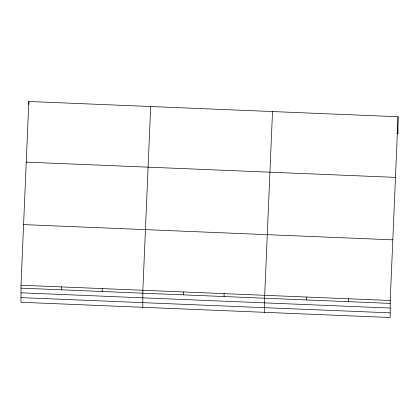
<?xml version="1.0" encoding="UTF-8"?>
<svg xmlns="http://www.w3.org/2000/svg" width="419" height="419" viewBox="0 0 419 419"><rect width="100%" height="100%" fill="white"/><g stroke="black" fill="none" stroke-linecap="round" stroke-linejoin="round"><path stroke-width="0.63" d="M21.008 285.239L20.95 302.267L390.173 317.513L390.23 300.486L398.05 116.733L28.827 101.487L21.008 285.239L390.23 300.486M28.817 104.399L28.827 101.487M61.614 289.828L61.624 286.915M102.231 291.504L102.236 288.591M142.795 307.295L142.853 290.273L150.672 106.52M183.459 294.861L183.47 291.949M224.071 296.537L224.081 293.625M264.635 312.328L264.698 295.301L272.512 111.548M306.53 299.941L306.54 297.029M348.378 301.67L348.388 298.757M398.05 116.733L397.992 133.761L396.683 133.708M26.245 162.127L395.468 177.373M23.59 224.6L392.813 239.846M20.997 288.152L390.225 303.398M20.981 292.808L390.204 308.054M20.966 297.61L390.189 312.857"/></g></svg>
